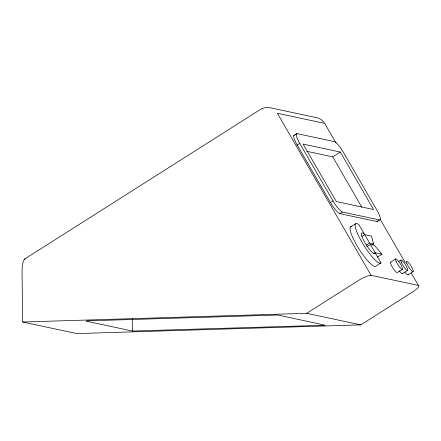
<?xml version="1.0" encoding="UTF-8"?>
<svg xmlns="http://www.w3.org/2000/svg" width="441" height="441" viewBox="0 0 441 441"><rect width="100%" height="100%" fill="white"/><g stroke="black" fill="none" stroke-linecap="round" stroke-linejoin="round"><path stroke-width="0.66" d="M324.322 122.405L320.85 119.285L317.443 117.874L270.107 107.753C266.811 107.069 263.365 107.731 260.471 109.423L24.387 259.209C21.912 263.057 22.259 267.979 22.05 272.373L22.656 322.007L76.751 333.572L360.76 324.879L411.629 292.603A12.309 2.37 -30 0 0 418.421 285.426L411.183 272.918M293.833 135.415L296.65 133.623M296.021 134.273L297.041 133.629L334.261 141.583A12.309 2.519 57.6 0 1 343.688 152.762L376.934 210.241A12.309 2.519 57.6 0 1 379.596 219.976L377.055 221.586L339.857 213.637A12.309 2.519 57.6 0 1 330.43 202.469L297.168 144.979A12.309 2.519 57.6 0 1 294.5 135.244M297.168 144.979L299.709 143.364A12.309 2.519 57.6 0 1 297.041 133.629M306.815 151.302L332.735 156.842L340.309 152.04L373.549 209.519L336.351 201.57L303.088 144.086L340.309 152.04M330.43 202.469L332.972 200.853A12.309 2.519 57.6 0 0 342.398 212.022L379.596 219.976M339.857 213.637L342.398 212.022M350.413 227.038L355.501 223.808M361.89 236.453L364.718 234.662L371.443 236.1L373.637 243.901L371.939 244.975M366.184 245.185L369.58 243.03L373.637 243.901M366.984 246.563L370.374 244.413L374.431 245.279L381.917 254.209L377.391 257.075M373.494 253.845L375.192 252.77L381.917 254.209M370.374 244.413L381.024 262.902L375.941 266.132A23.39 4.785 57.6 0 1 358.307 247.814A23.39 4.785 57.6 0 1 351.686 226.713M22.656 322.007L306.666 313.314L357.535 281.044A12.309 2.37 -30 0 1 371.085 275.311L418.421 285.426M390.621 262.213L395.704 258.988M398.658 261.535L400.924 260.102M402.424 269.275L397.335 272.499A6.152 1.257 57.6 0 1 392.694 267.681A6.152 1.257 57.6 0 1 390.952 262.13M402.55 273.613L407.638 270.388M408.096 274.875L413.184 271.645M24.387 259.209L25.258 258.911M86.436 320.883L277.94 315.023L325.276 325.249L132.399 331.042L86.397 321.208M306.666 313.314L360.76 324.879M369.58 243.03L358.825 224.519A23.39 4.785 57.6 0 0 361.841 241.982A23.39 4.785 57.6 0 0 381.024 262.902M336.07 143.033L324.697 123.375L277.361 113.254L371.085 275.311M380.175 219.298L405.329 262.786M299.709 143.364L332.972 200.853M332.735 156.842L361.813 207.242M132.25 318.76L132.399 331.042M375.192 252.77A12.309 2.519 57.6 0 1 364.883 242.633A12.309 2.519 57.6 0 1 364.718 234.662M402.655 273.177A6.152 1.257 57.6 0 1 399.243 270.774M408.201 274.44A6.152 1.257 57.6 0 1 404.788 272.031M377.937 220.55A12.309 2.519 57.6 0 1 377.055 221.586M406.85 263.575A6.152 1.257 57.6 0 0 412.848 271.733A6.152 1.257 57.6 0 0 409.777 264.203A6.152 1.257 57.6 0 0 406.85 263.575M401.304 262.318A6.152 1.257 57.6 0 0 407.302 270.471A6.152 1.257 57.6 0 0 404.232 262.946A6.152 1.257 57.6 0 0 401.304 262.318M396.09 261.204A6.152 1.257 57.6 0 0 402.087 269.357A6.152 1.257 57.6 0 0 399.017 261.827A6.152 1.257 57.6 0 0 396.09 261.204"/></g></svg>
